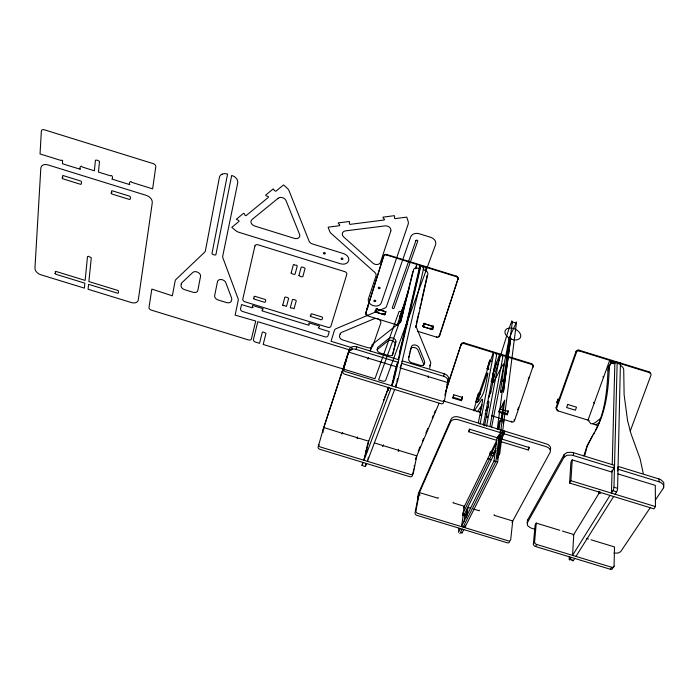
<?xml version="1.0" encoding="UTF-8"?>
<svg xmlns="http://www.w3.org/2000/svg" width="699" height="699" viewBox="0 0 699 699"><rect width="100%" height="100%" fill="white"/><g stroke="black" fill="none" stroke-linecap="round" stroke-linejoin="round"><path stroke-width="1.05" d="M487.046 417.556L487.465 416.158M615.068 494.228L616.588 491.808A2.56 0.699 -74.5 0 0 617.593 488.321L620.389 364.284A5.679 1.407 -72.7 0 0 619.104 363.122M617.4 470.916L618.379 469.335L618.44 466.521L658.991 478.955A9.122 5.933 3.1 0 1 660.852 479.706L663.797 482.493L663.613 487.762L655.19 500.309M559.785 530.279L536.264 523.114L535.093 525.167L533.398 543.918A2.446 1.817 33.3 0 0 535.504 546.513L610.402 569.274A2.49 1.774 36.4 0 0 612.717 568.025L614.063 566.024L614.517 546.941L591.066 539.803M501.629 390.994L501.2 392.41M618.021 473.939L655.278 485.359L655.487 506.592L653.967 508.846L569.58 483.035L570.908 462.222L572.228 459.907L611.669 471.991L614.098 468.024L614.168 465.211L573.521 452.751A9.017 6.038 6 0 0 571.476 452.297L567.169 452.489L564.207 454.455L527.5 520.152L527.544 522.354M612.071 470.226L611.442 493.118L612.953 490.689A2.56 0.69 -74.4 0 0 613.967 487.212L617.138 363.279A5.679 1.389 -72.7 0 0 615.103 363.262M612.228 464.774L614.849 363.331A5.802 3.626 28.3 0 0 609.353 365.525L608.078 367.814C607.274 389.203 605.413 411.449 595.321 430.741M593.154 434.699C606.059 414.131 608.619 389.238 609.353 365.525M610.533 364.913L610.594 362.755A5.618 1.346 -72.8 0 0 610.376 361.357L609.685 360.334L588.025 420.125L590.882 423.743C594.7 424.503 597.173 420.571 600.074 418.797M599.139 491.362L599.069 493.223L573.189 535.443M403.664 307.429C402.292 308.058 403.166 306.844 402.528 308.355M400.946 317.224L400.064 316.682L400.807 313.72M574.692 558.422L573.355 560.546L569.956 559.515A2.412 0.603 -75.3 0 1 569.239 558.929L569.362 556.832M569.58 483.035L570.917 480.72L572.228 459.907M614.098 468.024L573.355 455.53L573.521 452.751M375.415 310.714L376.412 311.71M535.119 529.309L532.009 528.357A8.484 5.374 7.8 0 1 530.244 527.666L527.527 525.517L527.238 522.913L564.006 457.233L564.207 454.455M422.764 325.402C424.45 328.076 422.921 324.38 424.651 323.366M533.398 543.918L534.586 541.865L536.264 523.114M527.238 522.913L527.5 520.152M499.61 442.913L500.335 441.445L528.287 450.007L528.75 446.906M385.988 311.387C385 313.056 386.197 313.283 385.577 311.413L384.564 314.742L375.765 312.025L376.744 308.932L385.551 311.649M384.109 314.069C386.713 312.252 384.904 316.088 384.633 314.166L384.083 313.991M501.856 436.351L501.506 439.077L504.119 433.782L504.468 431.047L500.624 438.85L497.059 437.757M494.202 514.656L494.114 515.312L512.734 520.973L510.698 539.628A2.429 1.826 32 0 1 508.217 540.834L417.862 513.389A2.403 1.861 26.4 0 1 415.94 510.838L419.444 492.585L438.142 498.273L438.256 497.627M423.183 267.35L423.175 266.371L422.825 267.472M466.705 515.661L463.323 514.63L461.558 526.26L464.975 527.299L497.644 462.039L500.685 438.719L529.51 447.666L528.287 450.007M498.92 437.679L495.827 461.48L463.262 526.784M501.034 421.453L503.472 402.72M500.178 435.346L497.138 458.85L499.776 453.555L516.57 321.942L509.405 337.565L491.589 427.168M469.204 429.064L497.924 437.985L500.528 432.681L504.73 400.09L500.965 407.945M341.759 433.791L342.475 433.197L357.364 437.74L357.888 438.439L358.666 438.142L368.714 441.209L364.013 460.291L391.012 388.373M461.558 526.26L494.01 460.929L497.129 437.626M498.186 429.221L499.034 422.825L500.301 420.195L503.83 421.27L502.974 423.026M497.924 437.985L498.169 436.167M499.051 429.789L500.301 420.195M497.216 429.439L509.405 337.565M491.843 452.559L491.476 455.285L462.921 513.363L462.589 515.504M489.964 452.926L489.719 454.743L493.241 455.827L493.608 453.092L490.086 452.017M479.296 510.121L479.208 510.768L473.564 509.055M461.812 532.315L461.873 533.267L463.821 529.606M397.731 325.149L367.272 315.747A2.211 2.158 10.5 0 1 365.804 313.03L383.594 256.402A2.237 2.211 8.2 0 1 386.39 254.96L386.468 254.427L456.578 276.192A2.228 2.184 -12 0 1 458.011 278.936L439.61 335.817A2.211 2.149 -3.3 0 1 436.831 337.215L417.731 331.317M464.975 527.299L465.289 525.185M466.39 517.776L468.015 507.369L470.776 508.208M464.276 515.923L464.59 513.87L495.923 450.401M464.057 521.489L465.01 515.146M466.076 515.845L467.046 509.335L468.015 507.369M453.188 502.17L453.083 502.826L464.285 506.233L462.965 514.918L466.722 516.063M385.533 311.763L376.726 309.045L377.128 308.713M458.894 528.217L458.448 532.236L460.414 528.575M384.546 314.856L375.747 312.138L375.852 311.457M376.184 310.592L375.319 311.343L375.747 312.138M463.62 508.016L496.771 440.353L468.776 431.781L469.055 429.972M383.594 256.402L383.681 255.869A2.228 2.202 8.2 0 1 386.468 254.427M400.116 316.359L400.291 315.695M443.917 400.37L443.507 402.598A2.534 1.791 23.6 0 1 440.763 403.638L344.764 374.183A2.534 1.809 18.3 0 1 342.842 371.693L347.744 354.629M444.879 395.223L445.149 393.755M445.551 391.571L445.822 390.121M446.853 384.843L448.409 379.732A6.23 4.447 11.3 0 0 444.214 373.755L402.327 360.867L402.012 361.715M489.982 426.32L502.494 358.779A5.4 0.795 -73 0 0 502.677 357.058L502.598 355.468L502.24 356.507M486.548 426.32L499.401 357.827A5.4 0.786 -73 0 0 499.584 356.106L499.514 354.515L496.683 362.825L496.561 362.405M447.928 382.309A6.247 4.447 11.3 0 0 443.716 376.324L444.214 373.755M483.306 425.324L496.299 356.866A5.4 0.769 -73 0 0 496.491 355.153L496.439 353.563L496.08 354.603M484.556 425.84L488.54 404.721A8.091 1.188 -73.4 0 0 487.876 401.759L486.976 403.105M388.146 388.775L387.875 390.086L388.714 390.566M368.041 305.646L368.242 304.615A2.202 0.446 17.5 0 1 368.626 304.484M478.334 422.86L482.214 402.781A8.091 1.145 -73.3 0 0 481.611 399.837L474.656 410.418A5.365 0.743 -73.3 0 1 474.158 410.759L473.747 410.261L476.377 401.348L493.354 352.619L493.407 354.192A5.4 0.751 -73 0 1 493.206 355.913L480.064 424.328M367.071 308.74L367.272 307.691A2.193 0.454 17.5 0 1 367.954 307.569M365.804 313.03L383.681 255.869M412.672 474.114L412.375 475.591A2.377 1.8 24.5 0 1 409.754 476.683L319.906 449.308A2.368 1.809 18.2 0 1 318.141 446.871L323.759 427.465L349.395 349.282A6.23 4.474 15.7 0 1 356.778 346.853L398.753 359.767L398.439 360.614M412.821 473.372L413.118 471.895M413.415 470.427L413.712 468.959M414.149 466.757L414.446 465.298M415.608 459.505L415.896 458.063M583.831 455.862L587.256 445.333L594.482 432.393M584.792 455.399L587.011 446.713L592.376 436.027M428.137 375.861L428.601 377.215L429.396 376.927L447.814 382.589L444.564 400.116A2.543 1.791 23.5 0 1 441.812 401.156L345.612 371.632A2.543 1.809 18.3 0 1 343.681 369.142L348.583 352.078L367.08 357.766L367.639 358.473L368.469 358.203L396.473 366.809L398.15 362.309L356.071 349.369A6.247 4.474 15.7 0 0 348.679 351.798L323.025 429.99A5.837 3.906 15.8 0 0 323.27 432.297M429.702 368.233L430.706 363.331A4.115 2.822 21.9 0 0 430.549 361.96L416.316 327.158A3.984 2.656 20.9 0 1 416.185 325.865L427.919 273.825A5.872 3.722 20 0 0 426.897 271.535L423.227 269.298M423.594 365.219L423.646 365.009A4.107 2.831 21.6 0 0 423.489 363.629L418.098 350.243A4.063 2.77 21.1 0 0 414.385 347.525A4.063 2.77 21.1 0 0 410.645 348.784M398.43 449.422L398.797 450.925L399.557 450.619L416.814 455.888L413.301 473.424A2.377 1.8 24.4 0 1 410.68 474.516L320.64 447.072A2.377 1.809 18.2 0 1 318.875 444.643M408.609 357.512L408.95 355.983M409.299 354.472L409.64 352.96M409.99 351.448L410.33 349.946M415.468 327.394L415.905 325.472M416.342 323.55L416.779 321.627M416.988 320.684L418.072 315.939M418.29 314.996L418.71 313.117M419.776 308.442L420.833 303.829M421.252 301.977L427.002 276.288A5.854 3.722 20 0 0 426.871 275.546M425.778 271.168L426.373 267.368L426.014 268.46M396.316 383.891L395.59 386.975L397.705 380.71L423.882 267.289M396.787 381.837L397.513 378.762M383.585 444.887L382.755 446.014L382.1 445.289L374.568 442.991M397.233 363.611L391.956 385.857L394.061 379.592L420.842 266.092L418.963 270.723M398.168 359.662L419.863 268.25L415.573 268.014A5.872 3.722 19.9 0 0 413.686 269.403L400.981 321.173A3.984 2.665 19.8 0 1 400.291 322.213L372.663 344.135A4.107 2.831 19.3 0 0 371.92 345.236L370.636 350.059M391.737 385.298L392.96 380.169M393.196 379.155L395.695 368.67M395.992 367.403L396.15 366.765M399.548 352.436L402.047 341.925M402.274 340.972L404.048 333.484M404.302 332.427L405.56 327.158M406.364 323.759L408.994 312.68M409.238 311.658L419.977 265.384L419.627 266.476M387.875 389.841L388.26 388.251M388.286 388.19L388.417 387.613M383.541 400.579L383.847 399.295M416.115 268.163L416.787 264.388L415.381 268.766M392.244 355.739L395.005 344.424A4.063 2.779 19.9 0 0 392.672 340.885A4.063 2.779 19.9 0 0 387.971 340.955L377.399 349.448A4.107 2.84 19.6 0 0 377.093 349.745M400.309 322.711L412.803 271.876A5.854 3.722 19.9 0 1 413.24 271.317M366.075 463.454L365.394 466.478L366.582 463.533M367.753 459.951L367.412 461.331L394.638 389.483M368.085 458.579L368.417 457.207M362.702 462.432L362.012 465.447L365.394 466.478M363.864 459.741L364.196 458.369M364.537 457.006L364.869 455.643M365.21 454.28L366.381 449.518M366.634 448.496L367.141 446.46M367.386 445.438L367.892 443.411M357.573 436.945L357.11 438.614M370.19 350.977L371.047 347.77A4.098 2.831 19.3 0 1 371.789 346.669M368.146 358.945L368.522 357.521M406.748 326.8L405.813 326.284L406.171 324.537M400.125 315.861L400.973 316.638M342.248 433.791L342.685 432.401M356.071 349.369L356.778 346.853M402.764 307.909L402.86 307.577M388.329 388.076L388.487 387.534M365.935 451.353L366.73 449.142L367.613 450.104M348.679 351.798L349.395 349.282M402.921 312.68C402.065 311.605 400.431 311.291 399.085 311.439L374.961 378.762L263.191 344.45L266.013 333.309L263.147 331.964L262.317 332.217L259.53 343.323L255.45 342.073A2.569 1.809 20.2 0 1 253.431 339.557L257.809 321.689L350.837 350.295C351.929 349.981 352.252 348.53 351.719 347.639L331.038 341.278L334.419 330.382A4.369 3.172 16.8 0 1 336.044 328.713L384.817 308.076A4.5 3.364 14.9 0 0 386.573 306.319L410.636 236.917A7.121 5.627 13.7 0 1 419.286 233.763L430.698 237.319A7.121 5.618 12.9 0 1 435.564 244.755L385.708 380.177A2.551 1.8 14 0 1 382.65 381.121L378.605 379.88L402.921 312.68L399.977 318.561L407.867 293.178M406.46 324.249L406.748 323.427L407.666 324.301M376.787 308.626L375.809 311.719L376.394 311.815M401.156 312.645L401.497 311.571M401.846 310.505L402.187 309.43M397.687 323.952L407.788 292.444M408.05 291.632L409.09 288.372M425.315 270.644L425.665 269.552M400.108 316.175L400.282 315.695M405.979 325.498L406.32 324.712M423.611 325.245L422.816 326.014L423.131 326.756L432.017 329.517C433.45 329.072 432.148 327.219 433.397 326.136M432.996 325.987L431.65 328.941M438.649 336.21A2.202 2.149 -3.3 0 0 439.54 335.066L440.396 332.453M440.685 331.588L441.829 328.111M442.118 327.237L446.137 315.022M446.425 314.148L449.597 304.511M449.885 303.637L451.038 300.116M451.327 299.242L453.066 293.956M453.354 293.073L454.516 289.552M454.804 288.661L456.552 283.366M456.84 282.475L458.011 278.936M446.617 387.893L461.2 344.179A2.158 2.097 -6.9 0 1 463.918 342.816L531.511 363.681A2.158 2.08 -13.6 0 1 532.953 365.927M445.595 392.104L461.2 344.179M452.952 398.115L454.044 394.839L462.546 397.443L461.436 400.719L452.952 398.115L453.66 394.769M461.436 400.719L462.406 396.551M476.22 400.169L478.649 393.021L476.01 401.942L477.705 402.467M487.194 369.055L489.842 360.099L487.194 369.055L488.907 369.579M493.669 370.418L495.783 364.223M481.934 406.023L479.846 412.13L480.274 412.637A5.365 0.769 -73.3 0 0 480.554 412.593M492.795 374.201L493.782 370.846M491.117 381.602L491.563 380.291M492.009 378.972L492.463 377.661A3.976 0.577 -73.1 0 1 493.747 374.944A3.976 0.577 -73.1 0 1 493.861 376.569L491.878 387.063A7.986 1.162 -73.2 0 1 488.243 397.976M489.265 396.953L489.711 395.651M490.602 393.039L491.056 391.728M507.212 414.778L506.958 413.834L508.086 410.584L508.339 411.519L507.212 414.778L498.745 412.174L499.864 408.915L508.339 411.519M517.723 409.745L518.588 407.255M528.173 379.74L529.056 377.224M491.729 415.783L511.834 421.951A2.141 2.045 -8.4 0 0 514.543 420.623L532.979 366.599M557.409 403.856L556.78 402.388L557.854 399.356A2.246 0.507 19.9 0 1 559.523 399.33M589.1 420.457L557.994 410.89A2.237 2.132 -13.1 0 1 556.614 408.207L556.203 407.246L576.002 351.553A2.263 2.167 -18.9 0 1 578.859 350.138L648.873 371.798A2.263 2.141 -21.5 0 1 650.341 373.554M556.614 408.207L576.465 352.366A2.263 2.167 -18.8 0 1 579.34 350.942L616.509 362.44M418.404 272.278L418.71 271.413M384.765 397.285L385.997 393.974M386.617 392.314L387.237 390.645M387.866 388.976L388.487 387.29M397.076 364.266L397.285 363.707M367.167 445.342L388.819 387.316M363.183 462.493L362.038 465.438M423.192 268.984L423.454 268.285M400.151 367.63L400.571 366.512M400.885 365.664L401.742 363.41L443.716 376.324M368.469 358.194L367.709 358.316L367.726 358.945M418.194 451.266L420.099 446.775M422.397 441.331L423.55 438.588M425.883 433.074L427.84 428.426M432.218 418.063L433.424 415.206M434.236 413.292L435.451 410.409M447.692 381.418L448.409 379.732M416.176 457.408L439.059 403.279M468.776 431.781L469.877 429.387M501.742 416.045L503.009 413.415M423.445 323.305C424.066 325.201 422.685 324.353 424.241 323.716L433.284 326.582L433.284 327.473L432.358 327.586M500.038 431.676L500.877 429.946M463.638 507.544L464.285 506.233M491.327 453.616L496.526 443.017M498.413 439.164L502.668 430.497M493.223 453.869L495.941 448.347M459.828 533.678L462.118 529.091M403.253 312.121L403.541 311.536M398.29 324.144L401.68 317.451M511.991 522.354L550.061 452.445A6.343 4.281 7 0 0 546.216 446.687L504.119 433.782M501.55 390.959L501.122 392.41M607.99 370.4L609.266 368.102M487.116 417.556L487.518 416.176M663.613 487.762L663.622 484.896L660.896 482.546A9.139 5.933 3.2 0 0 659.035 481.794L618.379 469.335M535.504 546.513L536.692 544.469A2.455 1.817 33.2 0 1 534.586 541.865M376.097 308.617C376.674 310.531 375.11 309.701 376.726 309.045M599.821 491.327L598.72 493.118L600.397 493.634M617.47 468.112L618.44 466.521M569.956 559.515L571.284 557.391M610.009 495.408L572.551 555.364L573.757 534.525L562.389 531.065M575.959 556.404L613.626 496.508M564.006 457.233L566.985 455.267L571.293 455.075A9.035 6.038 6 0 1 573.355 455.53M482.074 404.817L477.723 411.362A5.365 0.751 -73.3 0 1 477.216 411.702L476.849 411.265M650.376 507.483L620.651 551.703L617.986 553.049L613.923 553.136M610.402 569.274L611.747 567.282A2.49 1.774 36.4 0 0 614.063 566.024M485.613 410.654L488.295 406.722M481.052 414.192L480.632 415.59L481.104 414.21M342.379 433.363L323.838 427.508M599.489 422.878L595.382 424.922L592.866 423.865M357.617 438.596L357.364 437.74M222.081 174.147L224.501 173.57L227.568 174.103L211.954 253.676C212.907 254.663 214.576 255.249 215.851 254.882L231.701 175.397L234.602 176.716L236.533 178.647A7.462 5.775 26.6 0 1 237.669 183.199L222.719 256.166A4.552 3.355 23.7 0 0 222.867 257.791L238.097 298.779A4.412 3.172 22.2 0 1 238.228 300.317L235.126 315.118L255.738 321.051L251.387 338.936A2.569 1.809 20.5 0 1 248.512 339.941L151.185 310.059A2.604 1.8 24.9 0 1 149.001 307.49L151.823 289.089L172.373 295.817L175.152 280.893A4.447 3.163 24.8 0 1 175.842 279.609L204.658 252.164A4.57 3.355 25.1 0 0 205.401 250.819L219.372 177.511A7.462 5.775 26.8 0 1 222.081 174.147M428.164 377.486L428.068 376.525L400.046 367.91M366.783 452.305L365.918 451.877M389.326 388.015L388.53 387.639M398.098 451.117L398.753 450.768L398.255 450.226L383.401 445.691L382.694 446.32M431.632 328.696L432.725 328.478L432.637 326.914M432.017 329.517L431.965 328.783M586.4 538.379L588.471 539.008M420.143 495.058L418.561 494.577L415.049 512.83A2.403 1.861 26.5 0 0 416.971 515.381L507.151 542.765A2.429 1.826 32.1 0 0 509.623 541.559M462.921 513.363L464.59 513.87M462.86 513.477L466.941 514.717M536.692 544.469L611.747 567.282M569.239 558.929L571.782 559.698M613.967 487.212L617.593 488.321M490.462 452.279L493.538 453.223M612.953 490.689L616.588 491.808M570.917 480.72L655.487 506.592M487.78 458.701L491.292 459.776M494.01 460.929L497.644 462.039M478.798 393.764L480.493 394.28M477.566 401.707L475.87 401.191L476.01 401.942M452.838 397.215L461.305 399.811M498.509 411.239L506.958 413.834M443.882 400.859A2.141 2.062 -1.9 0 0 444.747 401.357L480.833 412.436M485.027 413.729L486.705 414.236M500.528 432.681L458.326 419.741A6.3 4.334 10.6 0 0 450.54 421.943L418.002 495.871A5.88 3.783 11.8 0 0 418.544 498.841M498.352 435.119L501.917 436.22M497.898 436.499L502.074 437.775M512.751 322.073L515.949 323.06M619.602 363.401L649.546 372.663A2.272 2.149 -21.5 0 1 650.9 375.389L630.315 430.881A2.246 2.114 -16.6 0 1 630.183 431.178M617.138 363.279L620.389 364.284M610.376 361.357L613.582 362.344A5.618 1.354 -72.8 0 1 613.809 363.751L610.594 362.755M374.76 311.116L376.403 311.623M382.44 313.484L383.533 313.825M423.76 326.241L423.21 326.075L423.236 326.8M429.78 328.102L430.872 328.443M431.414 328.609L433.057 329.115M461.331 344.939A2.167 2.097 -6.9 0 1 464.057 343.576L531.834 364.494A2.167 2.08 -13.6 0 1 533.188 367.115M490.016 360.771L491.72 361.296M487.028 368.373L488.732 368.897M386.39 254.96L456.7 276.778A2.237 2.193 -11.9 0 1 458.133 279.53M596.055 424.843L597.287 425.708M648.873 371.798L649.546 372.663M612.874 361.322L613.582 362.344M602.905 376.674L603.447 377.556M578.859 350.138L579.34 350.942M576.002 351.553L576.465 352.366M593.652 402.231L594.167 403.174M557.854 399.356L558.492 400.815M557.592 409.92L557.994 410.89M531.511 363.681L531.834 364.494M514.281 419.732L514.543 420.623M511.616 421.174L511.834 421.951M456.578 276.192L456.7 276.778M463.918 342.816L464.057 343.576M643.202 473.31L640.118 458.841L631.057 433.922L627.58 420.719L624.12 394.795L623.726 369.963A5.81 3.626 28.4 0 0 620.389 365.306M439.54 335.066L439.61 335.817M444.704 400.85L444.747 401.357M436.779 336.551L436.831 337.215M424.223 323.27L424.241 323.716M658.991 478.955L659.035 481.794M514.263 419.671A2.141 2.045 -8.5 0 1 514.106 420.012M550.288 449.675A6.326 4.281 6.9 0 0 546.461 443.926L458.789 417.041A6.291 4.334 10.5 0 0 451.021 419.243L418.518 493.179A5.863 3.783 11.7 0 0 418.579 495.373M608.078 367.814A5.793 3.626 28.4 0 1 609.895 365.516M573.355 560.546A2.412 0.612 -75.4 0 1 572.621 560.231M556.78 402.388A2.237 0.507 19.9 0 1 557.592 402.17M557.435 409.867A2.228 2.123 -13.2 0 1 556.203 407.246M415.8 458.299A5.828 3.879 12.4 0 1 415.634 458.623M323.82 429.352A5.819 3.906 15.8 0 1 323.759 427.465M429.736 365.149A4.107 2.822 21.9 0 1 429.71 365.822M367.403 315.048A2.202 2.158 10.5 0 1 366.215 314.183M365.927 313.58A2.202 2.158 10.5 0 1 365.935 312.348M274.436 190.53L275.817 191.264L283.514 184.955L287.044 188.066A7.217 5.671 23.5 0 1 289.106 190.871L309.054 241.068A4.657 3.591 20.1 0 0 312.418 243.942L343.567 253.606A6.929 5.312 18 0 1 348.661 260.744A6.929 5.312 18 0 1 340.527 263.776L238.787 232.26A6.999 5.295 24.3 0 1 235.624 230.539L231.815 227.332L239.014 221.426L238.813 220.535L236.332 219.268L243.54 213.335C245.305 213.344 244.196 216.288 246.162 215.572L268.32 197.415C269.115 195.563 265.734 196.777 265.672 195.117L273.222 188.905L274.436 190.53M55.003 273.449L55.684 274.218L84.867 283.182L84.369 288.128L40.865 274.768A6.675 4.465 29.1 0 1 34.95 268.18L40.813 168.284A7.27 5.146 32.9 0 1 47.864 164.877L146.336 195.397A7.104 5.225 29 0 1 152.268 202.815L138.297 299.923A6.553 4.517 25.8 0 1 131.473 302.588L88.083 289.264L88.581 284.327L117.712 293.265C118.699 293.597 118.69 290.828 118.061 290.513L88.869 281.548L91.307 257.73L88.292 256.271L87.497 256.612L85.138 280.404L55.903 271.422C54.068 271.562 56.855 273.152 55.003 273.449M339.723 225.174L339.181 225.76L328.128 227.175L329.509 230.932A7.069 5.513 19.1 0 0 331.387 233.641L374.778 272.383A4.587 3.504 16 0 1 375.983 275.922L368.408 298.884A6.754 5.059 15.4 0 0 373.249 305.655A6.754 5.059 15.4 0 0 381.305 302.868L408.111 224.37A7.182 5.723 15.1 0 0 408.12 221.365L406.783 217.118L395.328 218.577C393.528 218.691 395.267 216.524 394.385 215.676L382.991 217.144C382.65 218.254 385.708 219.521 383.952 220.036L350.243 224.344C348.452 224.458 350.147 222.317 349.238 221.487L338.124 222.92L339.723 225.174M62.15 177.957L62.884 178.83L80.691 184.353C81.722 184.632 81.6 181.469 80.979 181.102L63.128 175.571C61.276 175.772 63.967 177.651 62.159 177.904M62.613 160.901L62.403 163.741L80.402 169.315C78.804 167.594 81.486 164.737 82.229 166.982L94.391 170.818L95.431 160.254C96.698 159.844 98.498 160.421 99.511 161.521L98.445 172.076L110.599 175.842C111.954 174.077 113.439 178.437 111.866 179.075L129.822 184.641C128.31 182.937 131.045 180.106 131.744 182.343L152.627 188.879L155.781 166.781A2.927 2.202 30.3 0 0 153.361 163.68L44.238 129.761A3.006 2.158 34.7 0 0 41.346 131.22L40.044 153.963L61.031 160.473L61.87 160.071L62.613 160.901M503.079 380.134L502.66 381.488L503.079 380.134M510.751 338.167L503.42 391.99L510.751 338.167M252.881 307.359L252.077 307.796L241.548 304.554L240.561 308.879A2.63 1.879 21.5 0 0 242.64 311.492L324.939 336.813A2.604 1.879 17.3 0 0 327.98 335.782L329.273 331.571L318.849 328.355C317.049 327.359 320.142 327.298 319.53 326.084L309.08 322.859C307.909 323.515 310.426 325.227 308.486 325.166L262.466 311.003C260.648 310.007 263.68 309.91 263.042 308.687L252.557 305.463L252.269 306.695L252.881 307.359M253.457 298.351L254.008 299.05L264.606 302.317C265.506 302.588 266.048 299.836 265.305 299.504L254.751 296.254C252.889 296.341 255.362 298.062 253.457 298.351M111.106 193.125L111.814 193.99L129.577 199.486C130.634 199.696 130.704 196.69 129.979 196.288L112.172 190.766C110.162 190.914 113.168 192.784 111.115 193.064M282.763 305.105L283.305 305.804L284.248 305.515L286.468 306.407L288.652 298.386C287.726 297.442 286.153 297.005 284.851 297.154L282.763 305.105M291.151 273.091C292.182 273.991 293.737 274.628 295.057 274.244L297.258 265.873L296.568 265.148L294.847 265.244L294.244 264.432L293.344 264.72L291.16 273.038M290.356 307.446L290.889 308.145L291.841 307.848L294.052 308.748L296.289 300.736C295.336 299.731 293.781 299.373 292.47 299.565L290.356 307.446M298.936 275.502C299.967 276.393 301.514 277.031 302.842 276.647L305.079 268.407C304.179 267.455 302.405 266.826 301.164 267.201L298.945 275.45M310.295 315.861L310.819 316.56L321.383 319.81C322.344 319.793 322.877 317.626 322.213 317.04L311.684 313.799C309.744 313.746 312.261 315.581 310.304 315.808M512.184 323.017L504.329 382.615A5.915 0.917 -73.2 0 1 501.934 390.645A5.915 0.917 -73.2 0 1 500.641 390.426L503.865 366.433A8.405 1.267 -73.1 0 0 502.459 365.472L493.87 381.532A5.575 0.813 -73.1 0 1 493.188 382.432L492.489 382.685L494.909 373.598L508.697 329.526L511.843 320.841L512.184 321.723A5.575 0.821 -72.7 0 1 512.184 323.017M181.268 283.951L181.041 285.244A4.43 3.154 24.4 0 0 184.685 289.683L193.064 292.261A4.421 3.154 24 0 0 197.843 290.417L200.517 276.428A4.474 3.224 24.4 0 0 197.826 272.287A4.474 3.224 24.4 0 0 192.732 272.514L181.967 282.676A4.439 3.154 24.4 0 0 181.268 283.951M487.657 374.655L485.63 385.14A7.986 1.118 -73.2 0 1 481.786 396.42L478.57 401.34A3.958 0.55 -73.3 0 1 478.168 400.667A3.958 0.55 -73.3 0 1 479.156 396.735L486.294 375.756A3.976 0.559 -73.1 0 1 487.57 373.039A3.976 0.559 -73.1 0 1 487.657 374.655M217.494 281.662L214.637 295.59A4.412 3.154 22.8 0 0 218.184 299.993L226.546 302.571A4.404 3.163 22.4 0 0 231.413 300.753L231.692 299.478A4.412 3.163 22.5 0 0 231.552 297.949L225.829 282.719A4.456 3.224 23.1 0 0 221.408 279.556A4.456 3.224 23.1 0 0 217.494 281.662M424.625 362.51L424.389 363.655A4.115 2.831 21.6 0 1 419.863 365.254L411.991 362.825A4.115 2.84 21.2 0 1 408.688 358.823L411.449 346.704A4.072 2.77 21.1 0 1 415.023 344.983A4.072 2.77 21.1 0 1 419.059 347.744L424.476 361.138A4.115 2.831 21.6 0 1 424.625 362.51M254.917 246.013L242.789 299.12A2.647 1.914 21.7 0 0 244.877 301.767L327.831 327.307A2.63 1.914 17.4 0 0 330.898 326.258L346.774 274.445A2.744 2.08 17.6 0 0 344.764 271.64L258.01 244.79A2.761 2.08 22.8 0 0 254.917 246.013M395.922 341.916L392.978 353.991A4.115 2.84 20 0 1 388.364 355.555L380.483 353.135A4.115 2.848 19.6 0 1 377.259 349.151L377.556 348.023A4.115 2.84 19.6 0 1 378.29 346.922L388.871 338.447A4.072 2.779 19.9 0 1 393.581 338.368A4.072 2.779 19.9 0 1 395.922 341.916M340.151 334L339.6 335.721A4.351 3.154 16.4 0 0 342.807 339.994L367.657 347.639A4.351 3.154 15.1 0 0 372.829 345.944L380.745 323.13A4.439 3.268 15 0 0 378.98 319.364A4.439 3.268 15 0 0 373.991 318.805L341.785 332.34A4.36 3.163 16.4 0 0 340.151 334M424.232 323.593L423.227 326.678L432.008 329.395L433.013 326.311L424.232 323.593M390.767 231.116L380.492 262.239A4.64 3.582 16 0 1 377.294 264.493A4.64 3.582 16 0 1 372.864 263.086L343.69 236.935A4.701 3.67 18.4 0 1 345.524 230.871L384.966 225.899A4.753 3.757 16 0 1 389.509 227.306A4.753 3.757 16 0 1 390.767 231.116M496.657 362.204L494.027 371.16L496.657 362.204M415.922 240.605L392.34 307.647A0.9 0.673 14.3 0 0 392.969 308.547A0.9 0.673 14.3 0 0 394.053 308.18L417.731 241.172A0.952 0.751 13.7 0 0 417.076 240.176A0.952 0.751 13.7 0 0 415.922 240.605M567.702 404.468L566.609 407.517L575.408 410.226L576.5 407.176L567.702 404.468M278.167 198.263L251.963 219.565A4.692 3.582 23.7 0 0 254.646 226.03L294.366 238.35A4.666 3.582 21.3 0 0 298.683 237.791A4.666 3.582 21.3 0 0 299.548 234.287L286.04 200.665A4.779 3.731 23.2 0 0 278.167 198.263M507.028 336.429A8.371 5.391 24.4 0 0 520.432 337.512A8.371 5.391 24.4 0 0 511.074 328.014A8.371 5.391 24.4 0 0 507.028 336.429M378.578 288.372A0.909 0.69 15.4 0 0 380.073 288.206A0.909 0.69 15.4 0 0 378.954 287.237A0.909 0.69 15.4 0 0 378.578 288.372M374.245 301.295A0.9 0.673 15.4 0 0 375.721 301.138A0.9 0.673 15.4 0 0 374.612 300.186A0.9 0.673 15.4 0 0 374.245 301.295M323.724 253.641A0.926 0.708 19.2 0 0 325.253 253.58A0.926 0.708 19.2 0 0 324.196 252.505A0.926 0.708 19.2 0 0 323.724 253.641M341.374 259.111A0.926 0.708 18 0 0 342.903 259.041A0.926 0.708 18 0 0 341.855 257.983A0.926 0.708 18 0 0 341.374 259.111"/></g></svg>
